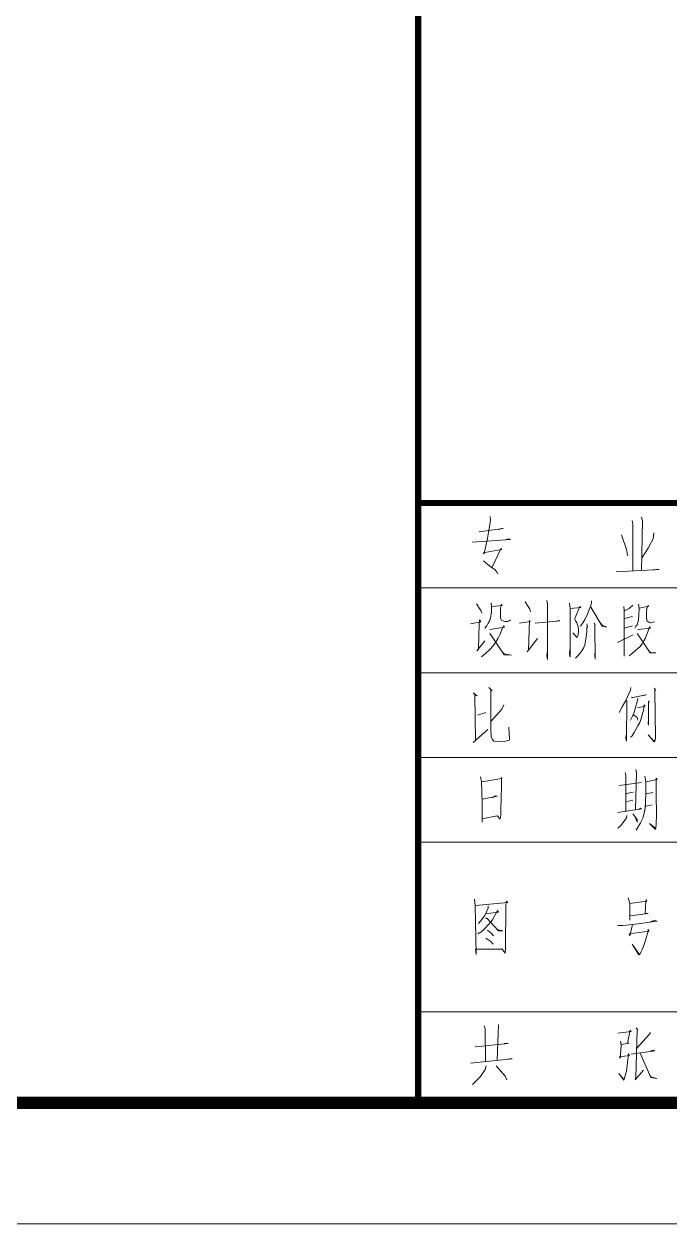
# Model space of a CAD drawing. Extents: x 1332633 to 1595679, y 264824 to 640777.
# Drawn here: x 1395708 to 1398372, y 439789 to 444741 of the extents above; entities that cross this region are included whole.
import ezdxf
from ezdxf.enums import TextEntityAlignment as Align

# ---------------------------------------------------------------- set-up
doc = ezdxf.new("R2010")
doc.units = 0
doc.header["$LTSCALE"] = 1000
doc.header["$MEASUREMENT"] = 0
doc.layers.get('0').update_dxf_attribs({"linetype": 'CONTINUOUS'})
doc.layers.add('_公共_图框', color=4, linetype='CONTINUOUS', lineweight=5)
doc.styles.add('图框文字', font='SIMKAI.TTF')

# ---------------------------------------------------------------- blocks, each defined once
blk = doc.blocks.new('vvxv')
at = {"layer": '_公共_图框'}
for p, q in [((-4201.7, 2903.4), (-4214.2, 2830.7)), ((-4203.2, 2919.1), (-4201.7, 2903.4)), ((-3617.7, 2903.4), (-3614.6, 2885.8)), ((-3614.6, 2885.8), (-3614.6, 2694.8)), ((-3578.5, 2917.2), (-3575.2, 2901.5)), ((-3575.2, 2901.5), (-3578.5, 2696.8)), ((-4277.1, 2812.9), (-4119.7, 2824.7)), ((-4248.9, 2856.2), (-4149.7, 2870)), ((-4214.2, 2830.7), (-4228.4, 2765.6)), ((-4156, 2870), (-4166.9, 2866.1)), ((-4149.7, 2870), (-4156, 2870)), ((-4127.6, 2826.7), (-4137.2, 2824.7)), ((-4119.7, 2824.7), (-4127.6, 2826.7)), ((-3661.8, 2844.3), (-3639.7, 2779.5)), ((-3531.3, 2826.7), (-3551.6, 2789.2)), ((-3528, 2852.2), (-3531.3, 2826.7)), ((-4231.6, 2769.6), (-4156, 2783.4)), ((-4157.5, 2789.2), (-4195.4, 2710.5)), ((-4156, 2783.4), (-4157.5, 2789.2)), ((-3639.7, 2779.5), (-3636.7, 2757.8)), ((-3551.6, 2789.2), (-3576.8, 2749.9)), ((-4228.4, 2765.6), (-4231.6, 2769.6)), ((-4229.9, 2736.2), (-4211.1, 2720.5)), ((-4211.1, 2720.5), (-4198.4, 2710.5)), ((-4198.4, 2710.5), (-4184.4, 2700.8)), ((-4184.4, 2700.8), (-4176.5, 2692.9)), ((-4176.5, 2692.9), (-4171.7, 2683)), ((-3683.9, 2690.9), (-3505.9, 2700.8)), ((-3513.8, 2702.7), (-3531.3, 2698.7)), ((-3505.9, 2700.8), (-3513.8, 2702.7)), ((-4500, 2625), (-500, 2625)), ((-4259.9, 2559.4), (-4241, 2531.9)), ((-4241, 2531.9), (-4237.8, 2520.1)), ((-4196.9, 2525.9), (-4200.1, 2508.3)), ((-4198.4, 2563.4), (-4196.9, 2545.6)), ((-4196.9, 2545.6), (-4196.9, 2525.9)), ((-4195.4, 2547.6), (-4152.9, 2551.6)), ((-4156, 2557.4), (-4160.8, 2541.6)), ((-4160.8, 2541.6), (-4160.8, 2528)), ((-4160.8, 2528), (-4160.8, 2516.2)), ((-4152.9, 2551.6), (-4156, 2557.4)), ((-4058.5, 2567.3), (-4045.8, 2547.6)), ((-4045.8, 2547.6), (-4039.5, 2537.7)), ((-4039.5, 2537.7), (-4036.4, 2525.9)), ((-3968.8, 2573.1), (-3967.1, 2559.4)), ((-3967.1, 2559.4), (-3967.1, 2329.1)), ((-3875.9, 2561.3), (-3872.6, 2539.8)), ((-3872.6, 2539.8), (-3872.6, 2338.9)), ((-3871.1, 2539.8), (-3828.7, 2543.7)), ((-3833.4, 2547.6), (-3853.8, 2498.4)), ((-3828.7, 2543.7), (-3833.4, 2547.6)), ((-3797.2, 2528), (-3805, 2510.2)), ((-3789.3, 2547.6), (-3797.2, 2528)), ((-3784.5, 2561.3), (-3789.3, 2547.6)), ((-3787.8, 2545.6), (-3740.5, 2466.9)), ((-3784.5, 2571.3), (-3784.5, 2561.3)), ((-3652.4, 2547.6), (-3650.9, 2529.8)), ((-3650.9, 2529.8), (-3650.9, 2342.8)), ((-3630.3, 2539.8), (-3649.2, 2529.8)), ((-3614.6, 2553.5), (-3630.3, 2539.8)), ((-3591, 2557.4), (-3587.9, 2539.8)), ((-3587.9, 2539.8), (-3589.4, 2512.2)), ((-3587.9, 2541.6), (-3548.5, 2549.5)), ((-3556.4, 2539.8), (-3558, 2524)), ((-3551.6, 2551.6), (-3556.4, 2539.8)), ((-3548.5, 2549.5), (-3551.6, 2551.6)), ((-4283.5, 2476.6), (-4241, 2484.5)), ((-4248.9, 2476.6), (-4250.5, 2372.4)), ((-4247.2, 2492.5), (-4248.9, 2476.6)), ((-4241, 2484.5), (-4247.2, 2492.5)), ((-4211.1, 2478.7), (-4217.4, 2468.8)), ((-4204.8, 2490.5), (-4211.1, 2478.7)), ((-4200.1, 2508.3), (-4204.8, 2490.5)), ((-4160.8, 2516.2), (-4160.8, 2502.3)), ((-4160.8, 2502.3), (-4159.1, 2496.5)), ((-4159.1, 2496.5), (-4156, 2490.5)), ((-4156, 2490.5), (-4149.7, 2488.4)), ((-4149.7, 2488.4), (-4141.8, 2486.6)), ((-4141.8, 2486.6), (-4130.8, 2486.6)), ((-4130.8, 2486.6), (-4124.5, 2488.4)), ((-4124.5, 2488.4), (-4119.7, 2492.5)), ((-4082.1, 2478.7), (-4037.9, 2486.6)), ((-4041.2, 2490.5), (-4044.3, 2368.5)), ((-4037.9, 2486.6), (-4041.2, 2490.5)), ((-4017.6, 2478.7), (-3915.2, 2488.4)), ((-3921.6, 2490.5), (-3934.1, 2486.6)), ((-3915.2, 2488.4), (-3921.6, 2490.5)), ((-3853.8, 2498.4), (-3853.8, 2494.4)), ((-3853.8, 2494.4), (-3850.7, 2488.4)), ((-3850.7, 2488.4), (-3845.9, 2480.6)), ((-3845.9, 2480.6), (-3842.9, 2472.7)), ((-3820.8, 2480.6), (-3830.2, 2466.9)), ((-3812.9, 2494.4), (-3820.8, 2480.6)), ((-3805, 2510.2), (-3812.9, 2494.4)), ((-3805, 2476.6), (-3802, 2464.8)), ((-3773.6, 2478.7), (-3770.5, 2472.7)), ((-3740.5, 2470.8), (-3751.5, 2484.5)), ((-3649.2, 2498.4), (-3616.1, 2506.2)), ((-3594.1, 2482.6), (-3597.3, 2472.7)), ((-3591, 2494.4), (-3594.1, 2482.6)), ((-3589.4, 2512.2), (-3591, 2494.4)), ((-3558, 2524), (-3558, 2502.3)), ((-3558, 2502.3), (-3556.4, 2492.5)), ((-3556.4, 2492.5), (-3554.9, 2486.6)), ((-3554.9, 2486.6), (-3550.1, 2484.5)), ((-3550.1, 2484.5), (-3543.8, 2480.6)), ((-3543.8, 2480.6), (-3524.9, 2484.5)), ((-4217.4, 2468.8), (-4225.3, 2459)), ((-4206.3, 2435.4), (-4203.2, 2435.4)), ((-4204.8, 2453), (-4143.3, 2462.9)), ((-4203.2, 2435.4), (-4145, 2348.8)), ((-4162.3, 2433.3), (-4170.2, 2417.6)), ((-4154.5, 2453), (-4162.3, 2433.3)), ((-4148.1, 2468.8), (-4154.5, 2453)), ((-4143.3, 2462.9), (-4148.1, 2468.8)), ((-3844.4, 2419.6), (-3861.7, 2439.3)), ((-3842.9, 2472.7), (-3839.6, 2464.8)), ((-3839.6, 2433.3), (-3841.3, 2425.5)), ((-3839.6, 2464.8), (-3838.1, 2453)), ((-3838.1, 2443.3), (-3839.6, 2433.3)), ((-3838.1, 2453), (-3838.1, 2443.3)), ((-3805, 2445.1), (-3806.6, 2421.5)), ((-3802, 2464.8), (-3805, 2460.9)), ((-3805, 2460.9), (-3805, 2445.1)), ((-3770.5, 2472.7), (-3772, 2470.8)), ((-3772, 2470.8), (-3770.5, 2331)), ((-3721.5, 2462.9), (-3740.5, 2470.8)), ((-3740.5, 2466.9), (-3721.5, 2462.9)), ((-3677.6, 2400), (-3613.1, 2431.5)), ((-3616.1, 2468.8), (-3649.2, 2459)), ((-3601.9, 2466.9), (-3606.7, 2459)), ((-3597.3, 2472.7), (-3601.9, 2466.9)), ((-3597.3, 2437.3), (-3592.5, 2431.5)), ((-3594.1, 2453), (-3592.5, 2453)), ((-3592.5, 2453), (-3542.2, 2459)), ((-3592.5, 2431.5), (-3543.8, 2356.7)), ((-3558, 2429.4), (-3562.7, 2417.6)), ((-3553.2, 2443.3), (-3558, 2429.4)), ((-3545.3, 2464.8), (-3553.2, 2443.3)), ((-3542.2, 2459), (-3545.3, 2464.8)), ((-4258.3, 2364.5), (-4225.3, 2405.8)), ((-4190.6, 2386.1), (-4204.8, 2370.4)), ((-4178.1, 2403.9), (-4190.6, 2386.1)), ((-4170.2, 2417.6), (-4178.1, 2403.9)), ((-4050.6, 2360.6), (-4008, 2415.7)), ((-3841.3, 2425.5), (-3844.4, 2419.6)), ((-3812.9, 2390), (-3817.7, 2376.4)), ((-3809.8, 2405.8), (-3812.9, 2390)), ((-3806.6, 2421.5), (-3809.8, 2405.8)), ((-3586.2, 2382.2), (-3594.1, 2374.3)), ((-3576.8, 2394), (-3586.2, 2382.2)), ((-3568.9, 2405.8), (-3576.8, 2394)), ((-3562.7, 2417.6), (-3568.9, 2405.8)), ((-4250.5, 2372.4), (-4258.3, 2364.5)), ((-4229.9, 2346.8), (-4239.3, 2340.9)), ((-4219, 2356.7), (-4229.9, 2346.8)), ((-4204.8, 2370.4), (-4219, 2356.7)), ((-4145, 2352.7), (-4152.9, 2360.6)), ((-4115.1, 2346.8), (-4145, 2352.7)), ((-4145, 2348.8), (-4115.1, 2346.8)), ((-4044.3, 2368.5), (-4050.6, 2360.6)), ((-3968.8, 2344.9), (-3967.1, 2364.5)), ((-3967.1, 2329.1), (-3968.8, 2344.9)), ((-3875.9, 2352.7), (-3874.3, 2370.4)), ((-3872.6, 2338.9), (-3875.9, 2352.7)), ((-3841.3, 2344.9), (-3850.7, 2334.9)), ((-3833.4, 2354.6), (-3841.3, 2344.9)), ((-3825.6, 2364.5), (-3833.4, 2354.6)), ((-3817.7, 2376.4), (-3825.6, 2364.5)), ((-3772, 2346.8), (-3770.5, 2364.5)), ((-3770.5, 2331), (-3772, 2346.8)), ((-3650.9, 2358.6), (-3650.9, 2374.3)), ((-3650.9, 2342.8), (-3650.9, 2358.6)), ((-3622.5, 2350.7), (-3630.3, 2344.9)), ((-3614.6, 2356.7), (-3622.5, 2350.7)), ((-3603.6, 2366.4), (-3614.6, 2356.7)), ((-3594.1, 2374.3), (-3603.6, 2366.4)), ((-3542.2, 2358.6), (-3550.1, 2366.4)), ((-3543.8, 2356.7), (-3520.1, 2356.7)), ((-3520.1, 2356.7), (-3542.2, 2358.6)), ((-4500, 2275), (-500, 2275)), ((-4272.5, 2191.7), (-4256.8, 2179.9)), ((-4266.2, 2183.9), (-4262.9, 1994.8)), ((-4256.8, 2179.9), (-4266.2, 2183.9)), ((-4208, 2213.3), (-4195.4, 2199.6)), ((-4200.1, 2203.5), (-4200.1, 2162.1)), ((-4195.4, 2199.6), (-4200.1, 2203.5)), ((-3624, 2203.5), (-3643, 2160.2)), ((-3622.5, 2213.3), (-3624, 2203.5)), ((-3614.6, 2172), (-3559.5, 2183.9)), ((-3564.3, 2183.9), (-3572.2, 2179.9)), ((-3559.5, 2183.9), (-3564.3, 2183.9)), ((-3526.5, 2211.4), (-3520.1, 2203.5)), ((-3520.1, 2203.5), (-3523.4, 2201.5)), ((-3523.4, 2201.5), (-3521.7, 2006.6)), ((-4200.1, 2162.1), (-4200.1, 2120.9)), ((-4154.5, 2124.8), (-4146.6, 2142.4)), ((-3658.7, 2134.6), (-3671.2, 2111)), ((-3643, 2160.2), (-3658.7, 2134.6)), ((-3639.7, 2160.2), (-3641.3, 1992.9)), ((-3620.9, 2173.9), (-3617.7, 2172)), ((-3617.7, 2172), (-3614.6, 2172)), ((-3601.9, 2136.6), (-3609.8, 2111)), ((-3594.1, 2164.2), (-3601.9, 2136.6)), ((-3595.8, 2168.1), (-3594.1, 2164.2)), ((-3595.8, 2130.6), (-3564.3, 2136.6)), ((-3567.4, 2142.4), (-3570.6, 2120.9)), ((-3564.3, 2136.6), (-3567.4, 2142.4)), ((-3550.1, 2158.2), (-3547, 2154.2)), ((-3547, 2154.2), (-3550.1, 2152.4)), ((-3550.1, 2152.4), (-3550.1, 2057.9)), ((-4255.1, 2099.2), (-4220.5, 2111)), ((-4200.1, 2073.7), (-4154.5, 2124.8)), ((-4200.1, 2120.9), (-4200.1, 2083.4)), ((-4200.1, 2083.4), (-4200.1, 2055.9)), ((-3617.7, 2093.3), (-3624, 2079.5)), ((-3609.8, 2111), (-3617.7, 2093.3)), ((-3611.5, 2101.2), (-3597.3, 2089.4)), ((-3597.3, 2089.4), (-3594.1, 2079.5)), ((-3580, 2085.5), (-3586.2, 2069.7)), ((-3576.8, 2101.2), (-3580, 2085.5)), ((-3570.6, 2120.9), (-3576.8, 2101.2)), ((-4272.5, 1986.9), (-4212.6, 2040.1)), ((-4200.1, 2055.9), (-4200.1, 2053.8)), ((-4200.1, 2053.8), (-4200.1, 2045.9)), ((-4200.1, 2045.9), (-4198.4, 2008.6)), ((-4123, 1998.7), (-4126.1, 2049.9)), ((-3601.9, 2040.1), (-3609.8, 2028.3)), ((-3594.1, 2055.9), (-3601.9, 2040.1)), ((-3586.2, 2069.7), (-3594.1, 2055.9)), ((-3551.6, 2067.7), (-3550.1, 2079.5)), ((-3550.1, 2057.9), (-3551.6, 2067.7)), ((-4262.9, 1994.8), (-4272.5, 1986.9)), ((-4198.4, 2008.6), (-4193.8, 1998.7)), ((-4193.8, 1998.7), (-4187.5, 1992.9)), ((-4187.5, 1992.9), (-4173.3, 1989)), ((-4173.3, 1989), (-4145, 1990.8)), ((-4145, 1990.8), (-4124.5, 1996.8)), ((-4124.5, 1996.8), (-4123, 1998.7)), ((-3643, 2006.6), (-3641.3, 2024.4)), ((-3643, 2004.7), (-3643, 2006.6)), ((-3641.3, 1992.9), (-3643, 2004.7)), ((-3617.7, 2014.4), (-3624, 2008.6)), ((-3609.8, 2028.3), (-3617.7, 2014.4)), ((-3551.6, 2018.4), (-3526.5, 1990.8)), ((-3526.5, 1989), (-3551.6, 2018.4)), ((-3526.5, 1990.8), (-3523.4, 1998.7)), ((-3523.4, 1992.9), (-3526.5, 1989)), ((-3521.7, 2004.7), (-3523.4, 1992.9)), ((-3521.7, 2006.6), (-3521.7, 2004.7)), ((-4500, 1925), (-500, 1925)), ((-4242.6, 1845.6), (-4239.3, 1825.9)), ((-4154.5, 1837.7), (-4237.8, 1824)), ((-4156, 1843.7), (-4154.5, 1837.7)), ((-4156, 1804.3), (-4156, 1843.7)), ((-3646.1, 1863.4), (-3643, 1851.5)), ((-3643, 1851.5), (-3643, 1703.9)), ((-3598.9, 1863.4), (-3603.6, 1709.9)), ((-3601.9, 1875.2), (-3598.9, 1863.4)), ((-3565.8, 1847.6), (-3561, 1825.9)), ((-3561, 1824), (-3513.8, 1833.8)), ((-3518.6, 1839.7), (-3518.6, 1778.7)), ((-3513.8, 1833.8), (-3518.6, 1839.7)), ((-4239.3, 1825.9), (-4237.8, 1782.6)), ((-4157.5, 1757.1), (-4156, 1804.3)), ((-3671.2, 1810.1), (-3578.5, 1821.9)), ((-3561, 1825.9), (-3561, 1782.6)), ((-4237.8, 1782.6), (-4236.3, 1737.4)), ((-4236.3, 1753.2), (-4174.8, 1765)), ((-4236.3, 1737.4), (-4236.3, 1731.4)), ((-4181.2, 1766.8), (-4195.4, 1759)), ((-4174.8, 1765), (-4181.2, 1766.8)), ((-4159.1, 1711.8), (-4157.5, 1757.1)), ((-3641.3, 1776.8), (-3613.1, 1782.6)), ((-3639.7, 1743.2), (-3614.6, 1749.2)), ((-3562.7, 1735.4), (-3565.8, 1705.9)), ((-3561, 1782.6), (-3562.7, 1735.4)), ((-3559.5, 1774.7), (-3532.8, 1780.7)), ((-3518.6, 1778.7), (-3518.6, 1774.7)), ((-3518.6, 1774.7), (-3517.1, 1686.3)), ((-4236.3, 1731.4), (-4236.3, 1699.9)), ((-4236.3, 1699.9), (-4236.3, 1658.7)), ((-4236.3, 1672.4), (-4174.8, 1684.2)), ((-4174.8, 1684.2), (-4162.3, 1670.5)), ((-4162.3, 1670.5), (-4159.1, 1688.1)), ((-4159.1, 1688.1), (-4159.1, 1711.8)), ((-3676, 1698.1), (-3578.5, 1713.8)), ((-3639.7, 1686.3), (-3641.3, 1676.3)), ((-3614.6, 1692.1), (-3597.3, 1668.5)), ((-3583.1, 1715.7), (-3589.4, 1709.9)), ((-3578.5, 1713.8), (-3583.1, 1715.7)), ((-3565.8, 1705.9), (-3573.7, 1674.4)), ((-3562.7, 1723.6), (-3559.5, 1723.6)), ((-3559.5, 1723.6), (-3534.3, 1729.5)), ((-3517.1, 1686.3), (-3518.6, 1652.7)), ((-4236.3, 1658.7), (-4236.3, 1672.4)), ((-3664.9, 1643), (-3676, 1633)), ((-3654, 1656.7), (-3664.9, 1643)), ((-3641.3, 1676.3), (-3654, 1656.7)), ((-3597.3, 1658.7), (-3603.6, 1676.3)), ((-3583.1, 1654.8), (-3600.4, 1625.2)), ((-3597.3, 1668.5), (-3597.3, 1658.7)), ((-3573.7, 1674.4), (-3583.1, 1654.8)), ((-3545.3, 1652.7), (-3523.4, 1635.1)), ((-3521.7, 1627.2), (-3545.3, 1652.7)), ((-3518.6, 1652.7), (-3520.1, 1633)), ((-3520.1, 1633), (-3521.7, 1627.2)), ((-4500, 1575), (-500, 1575)), ((-4267.7, 1340.3), (-4264.7, 1314.8)), ((-3633.4, 1346.3), (-3627.3, 1322.6)), ((-3561, 1330.5), (-3559.5, 1338.4)), ((-3559.5, 1338.4), (-3556.4, 1332.4)), ((-4264.7, 1314.8), (-4261.4, 1112)), ((-4262.9, 1314.8), (-4130.8, 1326.6)), ((-4211.1, 1303), (-4225.3, 1273.4)), ((-4211.1, 1312.7), (-4211.1, 1303)), ((-4173.3, 1293), (-4193.8, 1255.7)), ((-4168.7, 1287.2), (-4173.3, 1293)), ((-4138.7, 1314.8), (-4140.3, 1137.7)), ((-4135.5, 1332.4), (-4138.7, 1314.8)), ((-4130.8, 1326.6), (-4135.5, 1332.4)), ((-3567.4, 1330.5), (-3627.3, 1322.6)), ((-3627.3, 1322.6), (-3627.3, 1253.7)), ((-3556.4, 1332.4), (-3567.4, 1330.5)), ((-3564.3, 1281.2), (-3561, 1330.5)), ((-4242.6, 1249.7), (-4250.5, 1240)), ((-4225.3, 1273.4), (-4242.6, 1249.7)), ((-4222, 1261.6), (-4217.4, 1261.6)), ((-4219, 1283.3), (-4212.6, 1281.2)), ((-4217.4, 1261.6), (-4168.7, 1210.4)), ((-4212.6, 1281.2), (-4168.7, 1287.2)), ((-4193.8, 1255.7), (-4209.6, 1236.1)), ((-3627.3, 1271.5), (-3551.6, 1281.2)), ((-3627.3, 1253.7), (-3627.3, 1271.5)), ((-3614.6, 1236.1), (-3513.8, 1249.7)), ((-3551.6, 1281.2), (-3564.3, 1281.2)), ((-3524.9, 1251.8), (-3540.7, 1247.9)), ((-3513.8, 1249.7), (-3524.9, 1251.8)), ((-4237.8, 1206.5), (-4253.5, 1196.7)), ((-4223.8, 1220.3), (-4237.8, 1206.5)), ((-4209.6, 1236.1), (-4223.8, 1220.3)), ((-4214.2, 1212.4), (-4196.9, 1198.6)), ((-4196.9, 1198.6), (-4189, 1188.8)), ((-4168.7, 1214.3), (-4176.5, 1218.3)), ((-4151.2, 1210.4), (-4168.7, 1214.3)), ((-4168.7, 1210.4), (-4151.2, 1210.4)), ((-3676, 1232.1), (-3655.5, 1232.1)), ((-3655.5, 1232.1), (-3614.6, 1236.1)), ((-3630.3, 1196.7), (-3547, 1208.5)), ((-3627.3, 1188.8), (-3630.3, 1196.7)), ((-3616.1, 1236.1), (-3627.3, 1188.8)), ((-3551.6, 1208.5), (-3561, 1175)), ((-3551.6, 1216.4), (-3551.6, 1208.5)), ((-3547, 1208.5), (-3551.6, 1216.4)), ((-4220.5, 1178.9), (-4200.1, 1165.2)), ((-4200.1, 1165.2), (-4190.6, 1155.3)), ((-3617.7, 1155.3), (-3587.9, 1114.1)), ((-3589.4, 1110.1), (-3617.7, 1155.3)), ((-3567.4, 1153.4), (-3575.2, 1135.6)), ((-3561, 1175), (-3567.4, 1153.4)), ((-4262.9, 1133.7), (-4151.2, 1133.7)), ((-4261.4, 1112), (-4262.9, 1133.7)), ((-4159.1, 1135.6), (-4174.8, 1133.7)), ((-4151.2, 1133.7), (-4159.1, 1135.6)), ((-4141.8, 1118), (-4152.9, 1133.7)), ((-4140.3, 1137.7), (-4141.8, 1118)), ((-3586.2, 1112), (-3589.4, 1110.1)), ((-3581.6, 1121.9), (-3586.2, 1112)), ((-3575.2, 1135.6), (-3581.6, 1121.9)), ((-4500, 875), (-500, 875)), ((-4228.4, 817.3), (-4223.8, 805.5)), ((-4223.8, 805.5), (-4222, 671.7)), ((-4168.7, 823.2), (-4174.8, 675.7)), ((-3676, 787.7), (-3620.9, 793.7)), ((-3625.5, 799.5), (-3636.7, 746.5)), ((-3620.9, 793.7), (-3625.5, 799.5)), ((-3597.3, 803.5), (-3601.9, 602.8)), ((-3600.4, 809.5), (-3594.1, 801.6)), ((-3594.1, 801.6), (-3597.3, 803.5)), ((-4264.7, 730.8), (-4129.3, 744.4)), ((-4133.9, 746.5), (-4145, 744.4)), ((-4129.3, 744.4), (-4133.9, 746.5)), ((-3663.4, 740.5), (-3664.9, 754.4)), ((-3664.9, 754.4), (-3663.4, 736.6)), ((-3630.3, 746.5), (-3663.4, 740.5)), ((-3636.7, 746.5), (-3630.3, 746.5)), ((-3545.3, 783.8), (-3598.9, 724.8)), ((-3542.2, 789.8), (-3545.3, 783.8)), ((-3669.7, 689.4), (-3628.8, 695.3)), ((-3663.4, 736.6), (-3666.6, 683.5)), ((-3631.9, 703.2), (-3633.4, 689.4)), ((-3628.8, 695.3), (-3631.9, 703.2)), ((-3620.9, 701.2), (-3523.4, 715)), ((-3584.7, 705.1), (-3540.7, 604.8)), ((-3531.3, 716.9), (-3543.8, 713)), ((-3523.4, 715), (-3531.3, 716.9)), ((-4283.5, 663.9), (-4111.9, 681.5)), ((-4219, 652), (-4223.8, 638.2)), ((-4178.1, 652), (-4141.8, 610.6)), ((-4119.7, 683.5), (-4129.3, 679.6)), ((-4111.9, 681.5), (-4119.7, 683.5)), ((-3666.6, 683.5), (-3669.7, 689.4)), ((-3633.4, 689.4), (-3641.3, 630.3)), ((-4242.6, 608.8), (-4258.3, 593)), ((-4223.8, 638.2), (-4242.6, 608.8)), ((-4141.8, 610.6), (-4133.9, 594.9)), ((-3652.4, 593), (-3672.8, 620.6)), ((-3672.8, 620.6), (-3652.4, 596.9)), ((-3649.2, 600.9), (-3652.4, 593)), ((-3652.4, 596.9), (-3649.2, 600.9)), ((-3646.1, 612.7), (-3649.2, 600.9)), ((-3641.3, 630.3), (-3646.1, 612.7)), ((-3605.2, 594.9), (-3570.6, 634.3)), ((-3601.9, 602.8), (-3605.2, 594.9)), ((-3540.7, 606.7), (-3547, 618.5)), ((-3515.5, 600.9), (-3540.7, 606.7)), ((-3540.7, 604.8), (-3515.5, 600.9)), ((-4258.3, 593), (-4275.6, 575.2))]:
    blk.add_line(p, q, dxfattribs=at)
blk.add_lwpolyline([(-63000, 0), (0, 0), (0, 29700), (-63000, 29700)], close=True, dxfattribs=at)
at = {"layer": '_公共_图框', "const_width": 50}
blk.add_lwpolyline([(-61750, 500), (-500, 500), (-500, 29200), (-61750, 29200)], close=True, dxfattribs=at)
at = {"layer": '_公共_图框', "const_width": 25}
for points in [[(-4500, 29200), (-4500, 500)], [(-4500, 2975), (-500, 2975)]]:
    blk.add_lwpolyline(points, dxfattribs=at)
at = {"layer": '_公共_图框', "style": '图框文字'}
for tag, height, p in [('建设单位', 250, (-2500, 19150)), ('合作单位', 250, (-2527, 16841.6)), ('项目名称', 250, (-2500, 15150)), ('项目编号', 250, (-2500, 13150)), ('建筑', 175, (-1300, 2800)), ('方案深化', 175, (-1300, 2450)), ('1:100', 175, (-1300, 2100)), ('20090705', 175, (-1300, 1750)), ('图号', 175, (-1300, 1225))]:
    blk.add_attdef(tag, text='', height=height, dxfattribs=at).set_placement(p, align=Align.MIDDLE_CENTER)

msp = doc.modelspace()

# ---------------------------------------------------------------- block references
msp.add_blockref('vvxv', (1401833.4, 439789.1))

doc.saveas('drawing.dxf')
